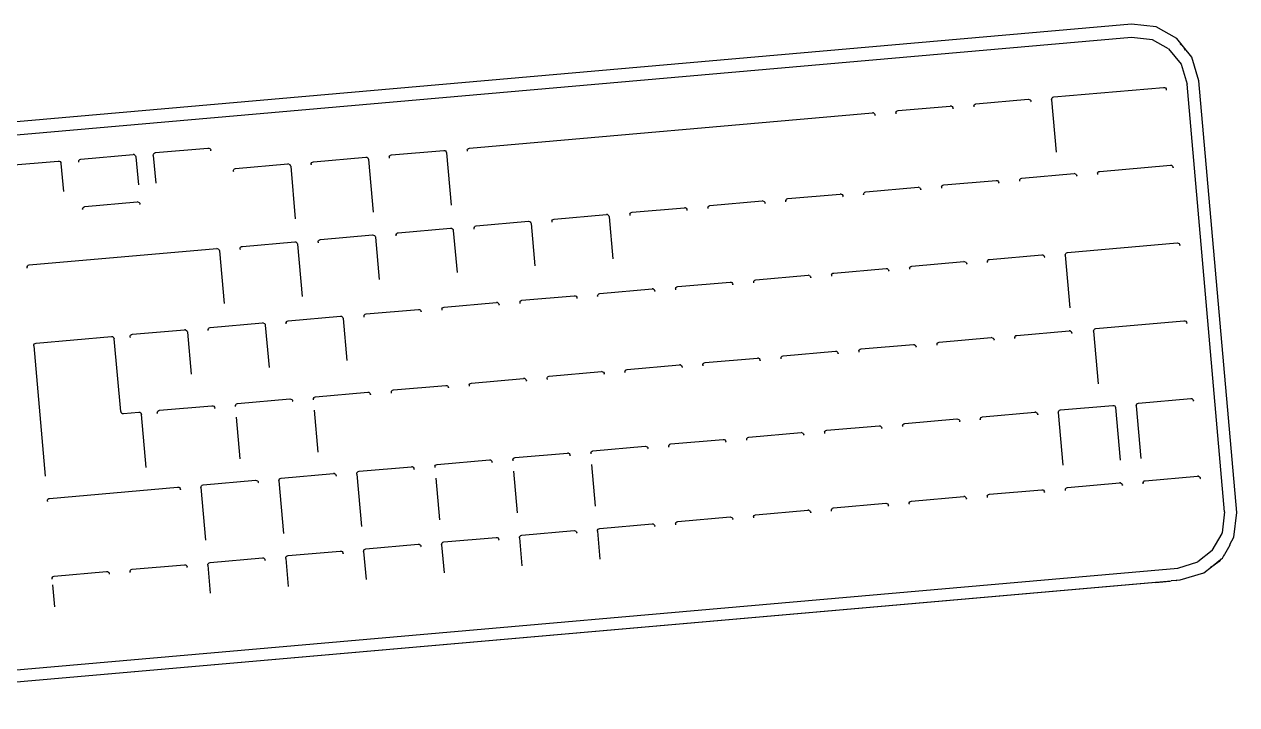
# Model space of a CAD drawing. Header units: metres. Extents: x -353 to 1688, y -477 to 135.
# Drawn here: x -298.4623 to -298.1986, y -222.2752 to -222.1271 of the extents above; entities that cross this region are included whole.
import ezdxf

# ---------------------------------------------------------------- set-up
doc = ezdxf.new("R2010")
doc.units = ezdxf.units.M
doc.header["$MEASUREMENT"] = 0
doc.layers.add('Edges', color=7, linetype='Continuous')
doc.layers.add('FURNITURE', color=130, linetype='Continuous', plot=False)

# ---------------------------------------------------------------- blocks, each defined once
blk = doc.blocks.new('c table')
at = {"layer": 'Edges'}
for p, q in [((836.99797, 429.74352), (836.76723, 429.72333)), ((836.99915, 429.74165), (836.76616, 429.72127)), ((836.76982, 429.72361), (836.99536, 429.74334)), ((836.94946, 429.72396), (836.94914, 429.72756)), ((836.91146, 429.71967), (836.91107, 429.72423)), ((836.92416, 429.72078), (836.92376, 429.72534)), ((836.76192, 429.72205), (836.76069, 429.72106)), ((836.76578, 429.72319), (836.76192, 429.72205)), ((836.7663, 429.72323), (836.76578, 429.72319)), ((836.76641, 429.72327), (836.7663, 429.72323)), ((836.76641, 429.72327), (836.76723, 429.72333)), ((836.76748, 429.72339), (836.76723, 429.72333)), ((836.76863, 429.7235), (836.76748, 429.72339)), ((836.76982, 429.72361), (836.76863, 429.7235)), ((836.88608, 429.71745), (836.88568, 429.72201)), ((836.89877, 429.71856), (836.89837, 429.72312)), ((836.93682, 429.72173), (836.93684, 429.72189)), ((836.93684, 429.72189), (836.93684, 429.72195)), ((836.94018, 429.72224), (836.9402, 429.72218)), ((836.94024, 429.72202), (836.9402, 429.72218)), ((836.94034, 429.7219), (836.94024, 429.72202)), ((836.94048, 429.72183), (836.94034, 429.7219)), ((836.94064, 429.72181), (836.94048, 429.72183)), ((836.94916, 429.72255), (836.94064, 429.72181)), ((836.94932, 429.7226), (836.94916, 429.72255)), ((836.94944, 429.7227), (836.94932, 429.7226)), ((836.94951, 429.72284), (836.94944, 429.7227)), ((836.94951, 429.72284), (836.94953, 429.723)), ((836.94953, 429.723), (836.94953, 429.72306)), ((836.75922, 429.71986), (836.7589, 429.71961)), ((836.75912, 429.71973), (836.75922, 429.71986)), ((836.76069, 429.72106), (836.75922, 429.71986)), ((836.75922, 429.71986), (836.75945, 429.72016)), ((836.75945, 429.72016), (836.76047, 429.72094)), ((836.76047, 429.72094), (836.76069, 429.72106)), ((836.76055, 429.71838), (836.76288, 429.72026)), ((836.76069, 429.72106), (836.76087, 429.72115)), ((836.76616, 429.72127), (836.76288, 429.72026)), ((836.86069, 429.71523), (836.8603, 429.71979)), ((836.87339, 429.71634), (836.87299, 429.7209)), ((836.9148, 429.72002), (836.91481, 429.71996)), ((836.91486, 429.7198), (836.91481, 429.71996)), ((836.91496, 429.71968), (836.91486, 429.7198)), ((836.92377, 429.72033), (836.91526, 429.71959)), ((836.92393, 429.72038), (836.92377, 429.72033)), ((836.92406, 429.72048), (836.92393, 429.72038)), ((836.92414, 429.72062), (836.92406, 429.72048)), ((836.92416, 429.72078), (836.92414, 429.72062)), ((836.92749, 429.72113), (836.92751, 429.72107)), ((836.92755, 429.72091), (836.92751, 429.72107)), ((836.92765, 429.72079), (836.92755, 429.72091)), ((836.92779, 429.72071), (836.92765, 429.72079)), ((836.92795, 429.7207), (836.92779, 429.72071)), ((836.93647, 429.72144), (836.92795, 429.7207)), ((836.93662, 429.72149), (836.93647, 429.72144)), ((836.93675, 429.72159), (836.93662, 429.72149)), ((836.93682, 429.72173), (836.93675, 429.72159)), ((836.75772, 429.71751), (836.75858, 429.71905)), ((836.75858, 429.71905), (836.75861, 429.71908)), ((836.7589, 429.71961), (836.75861, 429.71908)), ((836.75861, 429.71908), (836.75875, 429.71926)), ((836.76055, 429.71838), (836.75895, 429.71559)), ((836.88941, 429.7178), (836.88943, 429.71774)), ((836.89839, 429.71811), (836.88987, 429.71737)), ((836.89854, 429.71816), (836.89839, 429.71811)), ((836.89867, 429.71825), (836.89854, 429.71816)), ((836.89875, 429.7184), (836.89867, 429.71825)), ((836.89877, 429.71856), (836.89875, 429.7184)), ((836.90211, 429.71891), (836.90212, 429.71885)), ((836.90217, 429.71869), (836.90212, 429.71885)), ((836.90227, 429.71857), (836.90217, 429.71869)), ((836.9024, 429.71849), (836.90227, 429.71857)), ((836.90257, 429.71848), (836.9024, 429.71849)), ((836.91108, 429.71922), (836.90257, 429.71848)), ((836.91124, 429.71927), (836.91108, 429.71922)), ((836.91137, 429.71937), (836.91124, 429.71927)), ((836.91145, 429.71951), (836.91137, 429.71937)), ((836.91146, 429.71967), (836.91145, 429.71951)), ((836.91509, 429.7196), (836.91496, 429.71968)), ((836.91526, 429.71959), (836.91509, 429.7196)), ((836.75702, 429.71621), (836.75657, 429.71222)), ((836.75769, 429.71742), (836.75702, 429.71621)), ((836.75759, 429.71717), (836.75769, 429.71742)), ((836.75769, 429.71742), (836.75772, 429.71751)), ((836.873, 429.71589), (836.86449, 429.71515)), ((836.87316, 429.71594), (836.873, 429.71589)), ((836.87328, 429.71604), (836.87316, 429.71594)), ((836.87337, 429.71617), (836.87328, 429.71604)), ((836.87339, 429.71634), (836.87337, 429.71617)), ((836.87672, 429.71669), (836.87673, 429.71663)), ((836.87678, 429.71647), (836.87673, 429.71663)), ((836.87688, 429.71635), (836.87678, 429.71647)), ((836.87701, 429.71627), (836.87688, 429.71635)), ((836.87718, 429.71626), (836.87701, 429.71627)), ((836.8857, 429.717), (836.87718, 429.71626)), ((836.88585, 429.71705), (836.8857, 429.717)), ((836.88597, 429.71715), (836.88585, 429.71705)), ((836.88606, 429.71729), (836.88597, 429.71715)), ((836.88608, 429.71745), (836.88606, 429.71729)), ((836.88947, 429.71758), (836.88943, 429.71774)), ((836.88957, 429.71746), (836.88947, 429.71758)), ((836.88971, 429.71738), (836.88957, 429.71746)), ((836.88987, 429.71737), (836.88971, 429.71738)), ((836.92526, 429.70815), (836.92451, 429.71671)), ((836.75854, 429.7121), (836.75892, 429.7155)), ((836.75895, 429.71559), (836.75892, 429.7155)), ((836.84797, 429.71395), (836.8479, 429.71381)), ((836.84797, 429.71395), (836.84799, 429.71412)), ((836.84799, 429.71412), (836.84799, 429.71418)), ((836.85134, 429.71447), (836.85135, 429.71441)), ((836.8514, 429.71425), (836.85135, 429.71441)), ((836.8515, 429.71413), (836.8514, 429.71425)), ((836.85163, 429.71405), (836.8515, 429.71413)), ((836.8518, 429.71403), (836.85163, 429.71405)), ((836.86031, 429.71478), (836.8518, 429.71403)), ((836.86047, 429.71483), (836.86031, 429.71478)), ((836.86059, 429.71493), (836.86047, 429.71483)), ((836.86068, 429.71506), (836.86059, 429.71493)), ((836.86069, 429.71523), (836.86068, 429.71506)), ((836.86403, 429.71558), (836.86404, 429.71552)), ((836.86409, 429.71536), (836.86404, 429.71552)), ((836.86419, 429.71524), (836.86409, 429.71536)), ((836.86432, 429.71516), (836.86419, 429.71524)), ((836.86449, 429.71515), (836.86432, 429.71516)), ((836.89988, 429.70593), (836.89913, 429.71449)), ((836.91257, 429.70704), (836.91182, 429.7156)), ((836.75657, 429.71222), (836.76272, 429.64185)), ((836.75854, 429.7121), (836.76463, 429.64244)), ((836.82259, 429.71173), (836.82261, 429.71189)), ((836.82261, 429.71189), (836.82261, 429.71196)), ((836.82595, 429.71225), (836.82596, 429.71219)), ((836.82601, 429.71203), (836.82596, 429.71219)), ((836.82611, 429.71191), (836.82601, 429.71203)), ((836.82625, 429.71183), (836.82611, 429.71191)), ((836.83493, 429.71256), (836.82641, 429.71181)), ((836.83508, 429.71261), (836.83493, 429.71256)), ((836.8352, 429.7127), (836.83508, 429.71261)), ((836.83528, 429.71284), (836.8352, 429.7127)), ((836.83528, 429.71284), (836.8353, 429.713)), ((836.8353, 429.713), (836.8353, 429.71307)), ((836.83864, 429.71336), (836.83866, 429.7133)), ((836.8387, 429.71314), (836.83866, 429.7133)), ((836.8388, 429.71302), (836.8387, 429.71314)), ((836.83894, 429.71294), (836.8388, 429.71302)), ((836.8391, 429.71292), (836.83894, 429.71294)), ((836.84762, 429.71367), (836.8391, 429.71292)), ((836.84777, 429.71372), (836.84762, 429.71367)), ((836.8479, 429.71381), (836.84777, 429.71372)), ((836.87434, 429.70547), (836.87374, 429.71227)), ((836.88703, 429.70658), (836.88644, 429.71338)), ((836.80057, 429.71003), (836.80058, 429.70997)), ((836.80063, 429.70981), (836.80058, 429.70997)), ((836.80954, 429.71034), (836.80103, 429.70959)), ((836.8097, 429.71038), (836.80954, 429.71034)), ((836.80982, 429.71048), (836.8097, 429.71038)), ((836.8099, 429.71062), (836.80982, 429.71048)), ((836.80991, 429.71078), (836.8099, 429.71062)), ((836.80991, 429.71078), (836.80992, 429.71085)), ((836.81326, 429.71114), (836.81327, 429.71108)), ((836.81332, 429.71092), (836.81327, 429.71108)), ((836.81342, 429.7108), (836.81332, 429.71092)), ((836.81356, 429.71072), (836.81342, 429.7108)), ((836.81372, 429.7107), (836.81356, 429.71072)), ((836.82223, 429.71145), (836.81372, 429.7107)), ((836.82239, 429.71149), (836.82223, 429.71145)), ((836.82251, 429.71159), (836.82239, 429.71149)), ((836.82259, 429.71173), (836.82251, 429.71159)), ((836.82625, 429.71183), (836.82641, 429.71181)), ((836.86165, 429.70435), (836.86105, 429.71116)), ((836.95006, 429.70993), (836.94991, 429.70989)), ((836.95019, 429.71003), (836.95006, 429.70993)), ((836.95027, 429.71017), (836.95019, 429.71003)), ((836.95028, 429.71033), (836.95027, 429.71017)), ((836.95028, 429.71033), (836.95028, 429.7104)), ((836.78415, 429.70812), (836.77564, 429.70737)), ((836.78431, 429.70816), (836.78415, 429.70812)), ((836.78443, 429.70826), (836.78431, 429.70816)), ((836.78451, 429.7084), (836.78443, 429.70826)), ((836.78451, 429.7084), (836.78453, 429.70856)), ((836.78453, 429.70856), (836.78453, 429.70863)), ((836.78787, 429.70892), (836.78789, 429.70886)), ((836.78793, 429.7087), (836.78789, 429.70886)), ((836.78803, 429.70858), (836.78793, 429.7087)), ((836.78817, 429.7085), (836.78803, 429.70858)), ((836.78833, 429.70848), (836.78817, 429.7085)), ((836.79685, 429.70923), (836.78833, 429.70848)), ((836.797, 429.70927), (836.79685, 429.70923)), ((836.79713, 429.70937), (836.797, 429.70927)), ((836.7972, 429.70951), (836.79713, 429.70937)), ((836.7972, 429.70951), (836.79722, 429.70967)), ((836.79722, 429.70967), (836.79722, 429.70974)), ((836.80073, 429.70969), (836.80063, 429.70981)), ((836.80086, 429.70961), (836.80073, 429.70969)), ((836.80086, 429.70961), (836.80103, 429.70959)), ((836.92523, 429.70798), (836.92516, 429.70784)), ((836.92526, 429.70815), (836.92523, 429.70798)), ((836.9286, 429.7085), (836.92861, 429.70844)), ((836.92866, 429.70828), (836.92861, 429.70844)), ((836.92875, 429.70815), (836.92866, 429.70828)), ((836.92889, 429.70808), (836.92875, 429.70815)), ((836.92906, 429.70806), (836.92889, 429.70808)), ((836.94991, 429.70989), (836.92906, 429.70806)), ((836.76249, 429.7067), (836.7625, 429.70664)), ((836.76254, 429.70648), (836.7625, 429.70664)), ((836.76265, 429.70636), (836.76254, 429.70648)), ((836.76279, 429.70628), (836.76265, 429.70636)), ((836.76279, 429.70628), (836.76295, 429.70626)), ((836.77146, 429.70701), (836.76295, 429.70626)), ((836.77162, 429.70705), (836.77146, 429.70701)), ((836.77174, 429.70715), (836.77162, 429.70705)), ((836.77182, 429.70729), (836.77174, 429.70715)), ((836.77182, 429.70729), (836.77184, 429.70745)), ((836.77184, 429.70745), (836.77184, 429.70752)), ((836.77518, 429.70781), (836.77519, 429.70775)), ((836.77524, 429.70759), (836.77519, 429.70775)), ((836.77534, 429.70747), (836.77524, 429.70759)), ((836.77548, 429.70739), (836.77534, 429.70747)), ((836.77548, 429.70739), (836.77564, 429.70737)), ((836.90321, 429.70628), (836.90323, 429.70622)), ((836.90327, 429.70606), (836.90323, 429.70622)), ((836.90336, 429.70593), (836.90327, 429.70606)), ((836.91219, 429.70659), (836.90367, 429.70584)), ((836.91234, 429.70663), (836.91219, 429.70659)), ((836.91247, 429.70673), (836.91234, 429.70663)), ((836.91254, 429.70687), (836.91247, 429.70673)), ((836.91257, 429.70704), (836.91254, 429.70687)), ((836.91591, 429.70739), (836.91592, 429.70733)), ((836.91596, 429.70717), (836.91592, 429.70733)), ((836.91606, 429.70704), (836.91596, 429.70717)), ((836.9162, 429.70697), (836.91606, 429.70704)), ((836.91636, 429.70695), (836.9162, 429.70697)), ((836.92488, 429.7077), (836.91636, 429.70695)), ((836.92504, 429.70774), (836.92488, 429.7077)), ((836.92516, 429.70784), (836.92504, 429.70774)), ((836.9525, 429.68504), (836.95064, 429.70629)), ((836.78564, 429.69593), (836.7849, 429.70449)), ((836.87783, 429.70406), (836.87784, 429.70399)), ((836.87788, 429.70384), (836.87784, 429.70399)), ((836.8868, 429.70437), (836.87829, 429.70362)), ((836.88696, 429.70441), (836.8868, 429.70437)), ((836.88708, 429.70451), (836.88696, 429.70441)), ((836.88716, 429.70465), (836.88708, 429.70451)), ((836.88716, 429.70465), (836.88718, 429.70481)), ((836.88718, 429.70481), (836.88718, 429.70488)), ((836.89052, 429.70517), (836.89053, 429.70511)), ((836.89057, 429.70495), (836.89053, 429.70511)), ((836.89068, 429.70483), (836.89057, 429.70495)), ((836.89082, 429.70475), (836.89068, 429.70483)), ((836.89082, 429.70475), (836.89098, 429.70473)), ((836.89949, 429.70548), (836.89098, 429.70473)), ((836.89965, 429.70552), (836.89949, 429.70548)), ((836.89977, 429.70562), (836.89965, 429.70552)), ((836.89985, 429.70576), (836.89977, 429.70562)), ((836.89988, 429.70593), (836.89985, 429.70576)), ((836.90351, 429.70586), (836.90336, 429.70593)), ((836.90351, 429.70586), (836.90367, 429.70584)), ((836.93418, 429.70485), (836.93494, 429.69623)), ((836.77295, 429.69482), (836.7722, 429.70338)), ((836.77629, 429.69511), (836.77554, 429.70367)), ((836.86142, 429.70214), (836.8529, 429.7014)), ((836.86157, 429.70219), (836.86142, 429.70214)), ((836.8617, 429.70229), (836.86157, 429.70219)), ((836.86177, 429.70243), (836.8617, 429.70229)), ((836.86177, 429.70243), (836.86179, 429.70259)), ((836.86179, 429.70259), (836.86179, 429.70266)), ((836.86513, 429.70295), (836.86515, 429.70288)), ((836.86519, 429.70273), (836.86515, 429.70288)), ((836.86529, 429.70261), (836.86519, 429.70273)), ((836.86543, 429.70253), (836.86529, 429.70261)), ((836.86543, 429.70253), (836.86559, 429.70251)), ((836.87411, 429.70326), (836.86559, 429.70251)), ((836.87427, 429.7033), (836.87411, 429.70326)), ((836.87439, 429.7034), (836.87427, 429.7033)), ((836.87446, 429.70354), (836.87439, 429.7034)), ((836.87446, 429.70354), (836.87448, 429.7037)), ((836.87448, 429.7037), (836.87449, 429.70377)), ((836.87799, 429.70372), (836.87788, 429.70384)), ((836.87812, 429.70364), (836.87799, 429.70372)), ((836.87829, 429.70362), (836.87812, 429.70364)), ((836.90684, 429.69554), (836.90624, 429.70234)), ((836.91953, 429.69665), (836.91893, 429.70345)), ((836.83631, 429.70007), (836.83619, 429.69997)), ((836.83639, 429.70021), (836.83631, 429.70007)), ((836.83639, 429.70021), (836.83641, 429.70037)), ((836.83641, 429.70037), (836.83641, 429.70043)), ((836.83975, 429.70073), (836.83976, 429.70066)), ((836.83981, 429.70051), (836.83976, 429.70066)), ((836.83991, 429.70038), (836.83981, 429.70051)), ((836.84005, 429.70031), (836.83991, 429.70038)), ((836.84021, 429.70029), (836.84005, 429.70031)), ((836.84872, 429.70103), (836.84021, 429.70029)), ((836.84888, 429.70108), (836.84872, 429.70103)), ((836.849, 429.70118), (836.84888, 429.70108)), ((836.84908, 429.70132), (836.849, 429.70118)), ((836.84908, 429.70132), (836.8491, 429.70148)), ((836.8491, 429.70148), (836.8491, 429.70155)), ((836.85244, 429.70184), (836.85246, 429.70177)), ((836.8525, 429.70162), (836.85246, 429.70177)), ((836.8526, 429.70149), (836.8525, 429.70162)), ((836.85274, 429.70142), (836.8526, 429.70149)), ((836.8529, 429.7014), (836.85274, 429.70142)), ((836.811, 429.69799), (836.81102, 429.69815)), ((836.81102, 429.69815), (836.81102, 429.69821)), ((836.81436, 429.69851), (836.81438, 429.69844)), ((836.81442, 429.69829), (836.81438, 429.69844)), ((836.81452, 429.69816), (836.81442, 429.69829)), ((836.81466, 429.69809), (836.81452, 429.69816)), ((836.81482, 429.69807), (836.81466, 429.69809)), ((836.82334, 429.69881), (836.81482, 429.69807)), ((836.8235, 429.69886), (836.82334, 429.69881)), ((836.82362, 429.69896), (836.8235, 429.69886)), ((836.82369, 429.6991), (836.82362, 429.69896)), ((836.82369, 429.6991), (836.82371, 429.69926)), ((836.82371, 429.69926), (836.82371, 429.69932)), ((836.82706, 429.69962), (836.82707, 429.69955)), ((836.82712, 429.6994), (836.82707, 429.69955)), ((836.82722, 429.69927), (836.82712, 429.6994)), ((836.82735, 429.6992), (836.82722, 429.69927)), ((836.82735, 429.6992), (836.82752, 429.69918)), ((836.83603, 429.69992), (836.82752, 429.69918)), ((836.83619, 429.69997), (836.83603, 429.69992)), ((836.78898, 429.69629), (836.78899, 429.69622)), ((836.78904, 429.69606), (836.78899, 429.69622)), ((836.79795, 429.69659), (836.78944, 429.69585)), ((836.79811, 429.69664), (836.79795, 429.69659)), ((836.79823, 429.69674), (836.79811, 429.69664)), ((836.79831, 429.69688), (836.79823, 429.69674)), ((836.79833, 429.69704), (836.79831, 429.69688)), ((836.79833, 429.69704), (836.79833, 429.6971)), ((836.80167, 429.6974), (836.80169, 429.69733)), ((836.80173, 429.69718), (836.80169, 429.69733)), ((836.80183, 429.69705), (836.80173, 429.69718)), ((836.80197, 429.69698), (836.80183, 429.69705)), ((836.80213, 429.69696), (836.80197, 429.69698)), ((836.81065, 429.6977), (836.80213, 429.69696)), ((836.8108, 429.69775), (836.81065, 429.6977)), ((836.81093, 429.69785), (836.8108, 429.69775)), ((836.811, 429.69799), (836.81093, 429.69785)), ((836.93498, 429.69607), (836.93494, 429.69623)), ((836.93508, 429.69595), (836.93498, 429.69607)), ((836.9379, 429.69608), (836.93539, 429.69585)), ((836.93806, 429.69606), (836.9379, 429.69608)), ((836.77257, 429.69437), (836.76405, 429.69363)), ((836.77273, 429.69442), (836.77257, 429.69437)), ((836.77285, 429.69452), (836.77273, 429.69442)), ((836.77292, 429.69465), (836.77285, 429.69452)), ((836.77295, 429.69482), (836.77292, 429.69465)), ((836.77635, 429.69495), (836.77629, 429.69511)), ((836.77645, 429.69483), (836.77635, 429.69495)), ((836.77658, 429.69476), (836.77645, 429.69483)), ((836.77675, 429.69474), (836.77658, 429.69476)), ((836.78526, 429.69548), (836.77675, 429.69474)), ((836.78542, 429.69553), (836.78526, 429.69548)), ((836.78554, 429.69563), (836.78542, 429.69553)), ((836.78562, 429.69577), (836.78554, 429.69563)), ((836.78564, 429.69593), (836.78562, 429.69577)), ((836.78914, 429.69594), (836.78904, 429.69606)), ((836.78928, 429.69587), (836.78914, 429.69594)), ((836.78928, 429.69587), (836.78944, 429.69585)), ((836.91032, 429.69413), (836.91034, 429.69407)), ((836.9193, 429.69444), (836.91078, 429.6937)), ((836.91946, 429.69449), (836.9193, 429.69444)), ((836.91958, 429.69459), (836.91946, 429.69449)), ((836.91965, 429.69472), (836.91958, 429.69459)), ((836.91965, 429.69472), (836.91967, 429.69489)), ((836.91967, 429.69489), (836.91967, 429.69495)), ((836.92302, 429.69524), (836.92303, 429.69518)), ((836.92308, 429.69502), (836.92303, 429.69518)), ((836.92318, 429.6949), (836.92308, 429.69502)), ((836.92331, 429.69482), (836.92318, 429.6949)), ((836.92348, 429.69481), (836.92331, 429.69482)), ((836.93199, 429.69555), (836.92348, 429.69481)), ((836.93215, 429.6956), (836.93199, 429.69555)), ((836.93228, 429.69569), (836.93215, 429.6956)), ((836.93236, 429.69584), (836.93228, 429.69569)), ((836.93237, 429.696), (836.93236, 429.69584)), ((836.93237, 429.696), (836.93237, 429.69606)), ((836.93522, 429.69587), (836.93508, 429.69595)), ((836.93539, 429.69585), (836.93522, 429.69587)), ((836.9382, 429.69598), (836.93806, 429.69606)), ((836.9383, 429.69586), (836.9382, 429.69598)), ((836.93834, 429.69576), (836.9383, 429.69586)), ((836.93834, 429.69576), (836.93939, 429.68389)), ((836.76359, 429.69407), (836.76361, 429.694)), ((836.76365, 429.69384), (836.76361, 429.694)), ((836.76375, 429.69372), (836.76365, 429.69384)), ((836.76389, 429.69364), (836.76375, 429.69372)), ((836.76405, 429.69363), (836.76389, 429.69364)), ((836.89391, 429.69222), (836.8854, 429.69148)), ((836.89407, 429.69227), (836.89391, 429.69222)), ((836.89419, 429.69237), (836.89407, 429.69227)), ((836.89427, 429.6925), (836.89419, 429.69237)), ((836.89427, 429.6925), (836.89429, 429.69267)), ((836.89429, 429.69267), (836.89429, 429.69273)), ((836.89763, 429.69302), (836.89765, 429.69296)), ((836.89768, 429.6928), (836.89765, 429.69296)), ((836.89779, 429.69268), (836.89768, 429.6928)), ((836.89793, 429.6926), (836.89779, 429.69268)), ((836.89809, 429.69259), (836.89793, 429.6926)), ((836.90661, 429.69333), (836.89809, 429.69259)), ((836.90676, 429.69338), (836.90661, 429.69333)), ((836.90689, 429.69348), (836.90676, 429.69338)), ((836.90696, 429.69361), (836.90689, 429.69348)), ((836.90696, 429.69361), (836.90698, 429.69378)), ((836.90698, 429.69378), (836.90698, 429.69384)), ((836.91038, 429.69391), (836.91034, 429.69407)), ((836.91048, 429.69379), (836.91038, 429.69391)), ((836.91062, 429.69371), (836.91048, 429.69379)), ((836.91078, 429.6937), (836.91062, 429.69371)), ((836.77989, 429.68266), (836.77914, 429.69122)), ((836.86888, 429.69028), (836.86881, 429.69014)), ((836.8689, 429.69044), (836.86888, 429.69028)), ((836.8689, 429.69044), (836.8689, 429.69051)), ((836.87225, 429.6908), (836.87226, 429.69074)), ((836.8723, 429.69058), (836.87226, 429.69074)), ((836.87241, 429.69046), (836.8723, 429.69058)), ((836.87254, 429.69038), (836.87241, 429.69046)), ((836.87254, 429.69038), (836.87271, 429.69036)), ((836.88122, 429.69111), (836.87271, 429.69036)), ((836.88138, 429.69116), (836.88122, 429.69111)), ((836.8815, 429.69125), (836.88138, 429.69116)), ((836.88158, 429.69139), (836.8815, 429.69125)), ((836.88158, 429.69139), (836.88159, 429.69156)), ((836.88159, 429.69156), (836.8816, 429.69162)), ((836.88494, 429.69191), (836.88495, 429.69185)), ((836.88499, 429.69169), (836.88495, 429.69185)), ((836.8851, 429.69157), (836.88499, 429.69169)), ((836.88524, 429.69149), (836.8851, 429.69157)), ((836.8854, 429.69148), (836.88524, 429.69149)), ((836.84352, 429.68822), (836.8435, 429.68806)), ((836.84352, 429.68822), (836.84352, 429.68829)), ((836.84686, 429.68858), (836.84687, 429.68852)), ((836.84692, 429.68836), (836.84687, 429.68852)), ((836.84702, 429.68824), (836.84692, 429.68836)), ((836.84716, 429.68816), (836.84702, 429.68824)), ((836.85584, 429.68889), (836.84732, 429.68814)), ((836.85599, 429.68894), (836.85584, 429.68889)), ((836.85612, 429.68903), (836.85599, 429.68894)), ((836.85619, 429.68917), (836.85612, 429.68903)), ((836.85621, 429.68933), (836.85619, 429.68917)), ((836.85621, 429.68933), (836.85621, 429.6894)), ((836.85955, 429.68969), (836.85957, 429.68963)), ((836.8596, 429.68947), (836.85957, 429.68963)), ((836.85971, 429.68935), (836.8596, 429.68947)), ((836.85985, 429.68927), (836.85971, 429.68935)), ((836.85985, 429.68927), (836.86001, 429.68925)), ((836.86853, 429.69), (836.86001, 429.68925)), ((836.86869, 429.69005), (836.86853, 429.69)), ((836.86881, 429.69014), (836.86869, 429.69005)), ((836.91478, 429.68169), (836.91417, 429.68855)), ((836.92747, 429.6828), (836.92687, 429.68967)), ((836.82148, 429.68636), (836.82149, 429.6863)), ((836.82154, 429.68614), (836.82149, 429.6863)), ((836.83045, 429.68667), (836.82194, 429.68592)), ((836.83061, 429.68671), (836.83045, 429.68667)), ((836.83073, 429.68681), (836.83061, 429.68671)), ((836.83081, 429.68695), (836.83073, 429.68681)), ((836.83081, 429.68695), (836.83082, 429.68711)), ((836.83082, 429.68711), (836.83083, 429.68718)), ((836.83417, 429.68747), (836.83418, 429.68741)), ((836.83423, 429.68725), (836.83418, 429.68741)), ((836.83433, 429.68713), (836.83423, 429.68725)), ((836.83447, 429.68705), (836.83433, 429.68713)), ((836.83447, 429.68705), (836.83463, 429.68703)), ((836.84314, 429.68778), (836.83463, 429.68703)), ((836.8433, 429.68782), (836.84314, 429.68778)), ((836.84342, 429.68792), (836.8433, 429.68782)), ((836.8435, 429.68806), (836.84342, 429.68792)), ((836.84716, 429.68816), (836.84732, 429.68814)), ((836.90208, 429.68058), (836.90148, 429.68744)), ((836.80506, 429.68445), (836.79655, 429.6837)), ((836.80522, 429.68449), (836.80506, 429.68445)), ((836.80534, 429.68459), (836.80522, 429.68449)), ((836.80542, 429.68473), (836.80534, 429.68459)), ((836.80542, 429.68473), (836.80544, 429.68489)), ((836.80544, 429.68489), (836.80544, 429.68496)), ((836.80878, 429.68525), (836.8088, 429.68519)), ((836.80884, 429.68503), (836.8088, 429.68519)), ((836.80894, 429.68491), (836.80884, 429.68503)), ((836.80908, 429.68483), (836.80894, 429.68491)), ((836.80924, 429.68481), (836.80908, 429.68483)), ((836.81776, 429.68556), (836.80924, 429.68481)), ((836.81791, 429.6856), (836.81776, 429.68556)), ((836.81804, 429.6857), (836.81791, 429.6856)), ((836.81811, 429.68584), (836.81804, 429.6857)), ((836.81811, 429.68584), (836.81813, 429.686)), ((836.81813, 429.686), (836.81813, 429.68607)), ((836.82164, 429.68602), (836.82154, 429.68614)), ((836.82177, 429.68594), (836.82164, 429.68602)), ((836.82194, 429.68592), (836.82177, 429.68594)), ((836.95212, 429.68459), (836.93984, 429.68352)), ((836.95228, 429.68464), (836.95212, 429.68459)), ((836.95241, 429.68474), (836.95228, 429.68464)), ((836.95248, 429.68488), (836.95241, 429.68474)), ((836.9525, 429.68504), (836.95248, 429.68488)), ((836.77966, 429.68226), (836.77951, 429.68221)), ((836.77979, 429.68236), (836.77966, 429.68226)), ((836.77986, 429.68249), (836.77979, 429.68236)), ((836.77989, 429.68266), (836.77986, 429.68249)), ((836.7834, 429.68303), (836.78341, 429.68297)), ((836.78346, 429.68281), (836.78341, 429.68297)), ((836.78356, 429.68269), (836.78346, 429.68281)), ((836.7837, 429.68261), (836.78356, 429.68269)), ((836.7837, 429.68261), (836.78386, 429.68259)), ((836.79237, 429.68334), (836.78386, 429.68259)), ((836.79253, 429.68338), (836.79237, 429.68334)), ((836.79265, 429.68348), (836.79253, 429.68338)), ((836.79273, 429.68362), (836.79265, 429.68348)), ((836.79273, 429.68362), (836.79275, 429.68378)), ((836.79275, 429.68378), (836.79275, 429.68385)), ((836.79609, 429.68414), (836.7961, 429.68408)), ((836.79615, 429.68392), (836.7961, 429.68408)), ((836.79625, 429.6838), (836.79615, 429.68392)), ((836.79639, 429.68372), (836.79625, 429.6838)), ((836.79639, 429.68372), (836.79655, 429.6837)), ((836.9241, 429.68234), (836.92403, 429.68221)), ((836.9241, 429.68234), (836.92412, 429.68251)), ((836.92412, 429.68251), (836.92412, 429.68257)), ((836.92752, 429.68264), (836.92747, 429.6828)), ((836.92762, 429.68252), (836.92752, 429.68264)), ((836.92776, 429.68245), (836.92762, 429.68252)), ((836.92776, 429.68245), (836.92792, 429.68243)), ((836.93644, 429.68317), (836.92792, 429.68243)), ((836.9366, 429.68322), (836.93644, 429.68317)), ((836.93672, 429.68332), (836.9366, 429.68322)), ((836.9368, 429.68346), (836.93672, 429.68332)), ((836.93681, 429.68362), (836.9368, 429.68346)), ((836.93681, 429.68362), (836.93681, 429.68368)), ((836.93943, 429.68373), (836.93939, 429.68389)), ((836.93954, 429.68361), (836.93943, 429.68373)), ((836.93967, 429.68353), (836.93954, 429.68361)), ((836.93984, 429.68352), (836.93967, 429.68353)), ((836.7647, 429.6814), (836.76472, 429.68133)), ((836.76476, 429.68117), (836.76472, 429.68133)), ((836.76485, 429.68105), (836.76476, 429.68117)), ((836.765, 429.68097), (836.76485, 429.68105)), ((836.76516, 429.68096), (836.765, 429.68097)), ((836.77951, 429.68221), (836.76516, 429.68096)), ((836.89872, 429.68012), (836.89873, 429.68029)), ((836.89873, 429.68029), (836.89874, 429.68035)), ((836.90214, 429.68042), (836.90208, 429.68058)), ((836.90224, 429.6803), (836.90214, 429.68042)), ((836.90238, 429.68022), (836.90224, 429.6803)), ((836.91105, 429.68095), (836.90254, 429.68021)), ((836.91121, 429.681), (836.91105, 429.68095)), ((836.91133, 429.6811), (836.91121, 429.681)), ((836.91141, 429.68123), (836.91133, 429.6811)), ((836.91141, 429.68123), (836.91143, 429.6814)), ((836.91143, 429.6814), (836.91143, 429.68146)), ((836.91483, 429.68153), (836.91478, 429.68169)), ((836.91493, 429.68141), (836.91483, 429.68153)), ((836.91507, 429.68134), (836.91493, 429.68141)), ((836.91507, 429.68134), (836.91523, 429.68132)), ((836.92375, 429.68206), (836.91523, 429.68132)), ((836.9239, 429.68211), (836.92375, 429.68206)), ((836.92403, 429.68221), (836.9239, 429.68211)), ((836.78451, 429.6703), (836.78376, 429.67886)), ((836.87669, 429.67842), (836.87671, 429.67836)), ((836.87674, 429.6782), (836.87671, 429.67836)), ((836.88567, 429.67873), (836.87715, 429.67799)), ((836.88583, 429.67878), (836.88567, 429.67873)), ((836.88595, 429.67888), (836.88583, 429.67878)), ((836.88602, 429.67901), (836.88595, 429.67888)), ((836.88602, 429.67901), (836.88604, 429.67918)), ((836.88604, 429.67918), (836.88604, 429.67924)), ((836.88939, 429.67953), (836.8894, 429.67947)), ((836.88944, 429.67931), (836.8894, 429.67947)), ((836.88955, 429.67919), (836.88944, 429.67931)), ((836.88968, 429.67911), (836.88955, 429.67919)), ((836.88985, 429.6791), (836.88968, 429.67911)), ((836.89836, 429.67984), (836.88985, 429.6791)), ((836.89852, 429.67989), (836.89836, 429.67984)), ((836.89864, 429.67999), (836.89852, 429.67989)), ((836.89872, 429.68012), (836.89864, 429.67999)), ((836.90254, 429.68021), (836.90238, 429.68022)), ((836.86028, 429.67651), (836.85177, 429.67576)), ((836.86044, 429.67656), (836.86028, 429.67651)), ((836.86056, 429.67666), (836.86044, 429.67656)), ((836.86064, 429.67679), (836.86056, 429.67666)), ((836.86066, 429.67696), (836.86064, 429.67679)), ((836.86066, 429.67696), (836.86066, 429.67702)), ((836.864, 429.67731), (836.86401, 429.67725)), ((836.86405, 429.67709), (836.86401, 429.67725)), ((836.86416, 429.67697), (836.86405, 429.67709)), ((836.8643, 429.67689), (836.86416, 429.67697)), ((836.86446, 429.67688), (836.8643, 429.67689)), ((836.87298, 429.67762), (836.86446, 429.67688)), ((836.87313, 429.67767), (836.87298, 429.67762)), ((836.87325, 429.67777), (836.87313, 429.67767)), ((836.87333, 429.6779), (836.87325, 429.67777)), ((836.87333, 429.6779), (836.87335, 429.67807)), ((836.87335, 429.67807), (836.87335, 429.67813)), ((836.87685, 429.67808), (836.87674, 429.6782)), ((836.87699, 429.678), (836.87685, 429.67808)), ((836.87699, 429.678), (836.87715, 429.67799)), ((836.90954, 429.66847), (836.90879, 429.67703)), ((836.92223, 429.66958), (836.92148, 429.67814)), ((836.83518, 429.67443), (836.83505, 429.67434)), ((836.83525, 429.67457), (836.83518, 429.67443)), ((836.83525, 429.67457), (836.83527, 429.67473)), ((836.83527, 429.67473), (836.83527, 429.6748)), ((836.83862, 429.67509), (836.83863, 429.67503)), ((836.83868, 429.67487), (836.83863, 429.67503)), ((836.83878, 429.67475), (836.83868, 429.67487)), ((836.83891, 429.67467), (836.83878, 429.67475)), ((836.83908, 429.67465), (836.83891, 429.67467)), ((836.84759, 429.6754), (836.83908, 429.67465)), ((836.84775, 429.67545), (836.84759, 429.6754)), ((836.84787, 429.67554), (836.84775, 429.67545)), ((836.84795, 429.67568), (836.84787, 429.67554)), ((836.84795, 429.67568), (836.84796, 429.67585)), ((836.84796, 429.67585), (836.84797, 429.67591)), ((836.85131, 429.6762), (836.85132, 429.67614)), ((836.85137, 429.67598), (836.85132, 429.67614)), ((836.85147, 429.67586), (836.85137, 429.67598)), ((836.85161, 429.67578), (836.85147, 429.67586)), ((836.85161, 429.67578), (836.85177, 429.67576)), ((836.80987, 429.67235), (836.80989, 429.67251)), ((836.80989, 429.67251), (836.80989, 429.67258)), ((836.81323, 429.67287), (836.81324, 429.67281)), ((836.81329, 429.67265), (836.81324, 429.67281)), ((836.81339, 429.67253), (836.81329, 429.67265)), ((836.81353, 429.67245), (836.81339, 429.67253)), ((836.81369, 429.67243), (836.81353, 429.67245)), ((836.8222, 429.67318), (836.81369, 429.67243)), ((836.82236, 429.67322), (836.8222, 429.67318)), ((836.82248, 429.67332), (836.82236, 429.67322)), ((836.82256, 429.67346), (836.82248, 429.67332)), ((836.82256, 429.67346), (836.82258, 429.67362)), ((836.82258, 429.67362), (836.82258, 429.67369)), ((836.82592, 429.67398), (836.82594, 429.67392)), ((836.82598, 429.67376), (836.82594, 429.67392)), ((836.82608, 429.67364), (836.82598, 429.67376)), ((836.82622, 429.67356), (836.82608, 429.67364)), ((836.82622, 429.67356), (836.82638, 429.67354)), ((836.8349, 429.67429), (836.82638, 429.67354)), ((836.83505, 429.67434), (836.8349, 429.67429)), ((836.88416, 429.66625), (836.88355, 429.67311)), ((836.89685, 429.66736), (836.89625, 429.67422)), ((836.95361, 429.67232), (836.95361, 429.67238)), ((836.78785, 429.67065), (836.78786, 429.67059)), ((836.78791, 429.67043), (836.78786, 429.67059)), ((836.788, 429.67031), (836.78791, 429.67043)), ((836.79682, 429.67096), (836.78831, 429.67021)), ((836.79698, 429.671), (836.79682, 429.67096)), ((836.7971, 429.6711), (836.79698, 429.671)), ((836.79718, 429.67124), (836.7971, 429.6711)), ((836.79718, 429.67124), (836.79719, 429.6714)), ((836.79719, 429.6714), (836.7972, 429.67147)), ((836.80054, 429.67176), (836.80055, 429.6717)), ((836.8006, 429.67154), (836.80055, 429.6717)), ((836.8007, 429.67142), (836.8006, 429.67154)), ((836.80084, 429.67134), (836.8007, 429.67142)), ((836.80084, 429.67134), (836.801, 429.67132)), ((836.80951, 429.67207), (836.801, 429.67132)), ((836.80967, 429.67211), (836.80951, 429.67207)), ((836.80979, 429.67221), (836.80967, 429.67211)), ((836.80987, 429.67235), (836.80979, 429.67221)), ((836.85877, 429.66403), (836.85817, 429.67089)), ((836.87146, 429.66514), (836.87086, 429.672)), ((836.95323, 429.67187), (836.92269, 429.6692)), ((836.95339, 429.67192), (836.95323, 429.67187)), ((836.95352, 429.67202), (836.95339, 429.67192)), ((836.95359, 429.67216), (836.95352, 429.67202)), ((836.95359, 429.67216), (836.95361, 429.67232)), ((836.76581, 429.66873), (836.76582, 429.66866)), ((836.76587, 429.6685), (836.76582, 429.66866)), ((836.76596, 429.66838), (836.76587, 429.6685)), ((836.78413, 429.66985), (836.76627, 429.66828)), ((836.78428, 429.66989), (836.78413, 429.66985)), ((836.78441, 429.66999), (836.78428, 429.66989)), ((836.78448, 429.67013), (836.78441, 429.66999)), ((836.78451, 429.6703), (836.78448, 429.67013)), ((836.78814, 429.67023), (836.788, 429.67031)), ((836.78831, 429.67021), (836.78814, 429.67023)), ((836.9096, 429.66831), (836.90954, 429.66847)), ((836.91851, 429.66884), (836.91, 429.66809)), ((836.91867, 429.66888), (836.91851, 429.66884)), ((836.9188, 429.66898), (836.91867, 429.66888)), ((836.91888, 429.66912), (836.9188, 429.66898)), ((836.91889, 429.66928), (836.91888, 429.66912)), ((836.91889, 429.66928), (836.91889, 429.66935)), ((836.92229, 429.66942), (836.92223, 429.66958)), ((836.92239, 429.6693), (836.92229, 429.66942)), ((836.92253, 429.66922), (836.92239, 429.6693)), ((836.92253, 429.66922), (836.92269, 429.6692)), ((836.7661, 429.6683), (836.76596, 429.66838)), ((836.76627, 429.66828), (836.7661, 429.6683)), ((836.89313, 429.66662), (836.88461, 429.66587)), ((836.89328, 429.66666), (836.89313, 429.66662)), ((836.89341, 429.66676), (836.89328, 429.66666)), ((836.89348, 429.6669), (836.89341, 429.66676)), ((836.89348, 429.6669), (836.8935, 429.66706)), ((836.8935, 429.66706), (836.8935, 429.66713)), ((836.8969, 429.6672), (836.89685, 429.66736)), ((836.897, 429.66708), (836.8969, 429.6672)), ((836.89714, 429.667), (836.897, 429.66708)), ((836.8973, 429.66698), (836.89714, 429.667)), ((836.90582, 429.66773), (836.8973, 429.66698)), ((836.90598, 429.66777), (836.90582, 429.66773)), ((836.9061, 429.66787), (836.90598, 429.66777)), ((836.90618, 429.66801), (836.9061, 429.66787)), ((836.90619, 429.66817), (836.90618, 429.66801)), ((836.90619, 429.66817), (836.90619, 429.66824)), ((836.9097, 429.66819), (836.9096, 429.66831)), ((836.90983, 429.66811), (836.9097, 429.66819)), ((836.91, 429.66809), (836.90983, 429.66811)), ((836.86803, 429.66454), (836.8679, 429.66444)), ((836.8681, 429.66468), (836.86803, 429.66454)), ((836.8681, 429.66468), (836.86811, 429.66484)), ((836.86811, 429.66484), (836.86812, 429.6649)), ((836.87152, 429.66498), (836.87146, 429.66514)), ((836.87162, 429.66485), (836.87152, 429.66498)), ((836.87176, 429.66478), (836.87162, 429.66485)), ((836.87192, 429.66476), (836.87176, 429.66478)), ((836.88043, 429.6655), (836.87192, 429.66476)), ((836.88059, 429.66555), (836.88043, 429.6655)), ((836.88072, 429.66565), (836.88059, 429.66555)), ((836.88079, 429.66579), (836.88072, 429.66565)), ((836.88079, 429.66579), (836.88081, 429.66595)), ((836.88081, 429.66595), (836.88081, 429.66602)), ((836.88421, 429.66609), (836.88416, 429.66625)), ((836.88431, 429.66596), (836.88421, 429.66609)), ((836.88445, 429.66589), (836.88431, 429.66596)), ((836.88461, 429.66587), (836.88445, 429.66589)), ((836.84271, 429.66246), (836.84273, 429.66262)), ((836.84273, 429.66262), (836.84273, 429.66268)), ((836.84607, 429.66298), (836.84609, 429.66291)), ((836.84613, 429.66276), (836.84609, 429.66291)), ((836.84623, 429.66263), (836.84613, 429.66276)), ((836.84637, 429.66256), (836.84623, 429.66263)), ((836.84637, 429.66256), (836.84653, 429.66254)), ((836.85505, 429.66328), (836.84653, 429.66254)), ((836.85521, 429.66333), (836.85505, 429.66328)), ((836.85533, 429.66343), (836.85521, 429.66333)), ((836.8554, 429.66357), (836.85533, 429.66343)), ((836.8554, 429.66357), (836.85542, 429.66373)), ((836.85542, 429.66373), (836.85542, 429.66379)), ((836.85883, 429.66387), (836.85877, 429.66403)), ((836.85893, 429.66374), (836.85883, 429.66387)), ((836.85906, 429.66367), (836.85893, 429.66374)), ((836.85906, 429.66367), (836.85923, 429.66365)), ((836.86774, 429.66439), (836.85923, 429.66365)), ((836.8679, 429.66444), (836.86774, 429.66439)), ((836.89796, 429.65469), (836.89721, 429.66325)), ((836.91065, 429.6558), (836.9099, 429.66436)), ((836.94451, 429.66263), (836.94444, 429.66249)), ((836.94453, 429.66279), (836.94451, 429.66263)), ((836.94453, 429.66279), (836.94453, 429.66286)), ((836.82069, 429.66076), (836.8207, 429.66069)), ((836.82075, 429.66053), (836.8207, 429.66069)), ((836.82085, 429.66041), (836.82075, 429.66053)), ((836.82966, 429.66106), (836.82115, 429.66032)), ((836.82982, 429.66111), (836.82966, 429.66106)), ((836.82994, 429.66121), (836.82982, 429.66111)), ((836.83002, 429.66135), (836.82994, 429.66121)), ((836.83002, 429.66135), (836.83004, 429.66151)), ((836.83004, 429.66151), (836.83004, 429.66157)), ((836.83338, 429.66187), (836.83339, 429.6618)), ((836.83344, 429.66165), (836.83339, 429.6618)), ((836.83354, 429.66152), (836.83344, 429.66165)), ((836.83368, 429.66145), (836.83354, 429.66152)), ((836.83368, 429.66145), (836.83384, 429.66143)), ((836.84236, 429.66217), (836.83384, 429.66143)), ((836.84251, 429.66222), (836.84236, 429.66217)), ((836.84263, 429.66232), (836.84251, 429.66222)), ((836.84271, 429.66246), (836.84263, 429.66232)), ((836.88526, 429.65358), (836.88451, 429.66214)), ((836.93518, 429.66204), (836.9352, 429.66198)), ((836.93524, 429.66182), (836.9352, 429.66198)), ((836.93534, 429.6617), (836.93524, 429.66182)), ((836.93548, 429.66162), (836.93534, 429.6617)), ((836.93548, 429.66162), (836.93564, 429.6616)), ((836.94416, 429.66235), (836.93564, 429.6616)), ((836.94431, 429.66239), (836.94416, 429.66235)), ((836.94444, 429.66249), (836.94431, 429.66239)), ((836.80428, 429.65884), (836.79576, 429.6581)), ((836.80443, 429.65889), (836.80428, 429.65884)), ((836.80456, 429.65899), (836.80443, 429.65889)), ((836.80463, 429.65912), (836.80456, 429.65899)), ((836.80463, 429.65912), (836.80465, 429.65929)), ((836.80465, 429.65929), (836.80465, 429.65935)), ((836.808, 429.65964), (836.80801, 429.65958)), ((836.80806, 429.65942), (836.80801, 429.65958)), ((836.80816, 429.6593), (836.80806, 429.65942)), ((836.80829, 429.65923), (836.80816, 429.6593)), ((836.80829, 429.65923), (836.80846, 429.65921)), ((836.81697, 429.65995), (836.80846, 429.65921)), ((836.81713, 429.66), (836.81697, 429.65995)), ((836.81725, 429.6601), (836.81713, 429.66)), ((836.81733, 429.66024), (836.81725, 429.6601)), ((836.81734, 429.6604), (836.81733, 429.66024)), ((836.81734, 429.6604), (836.81735, 429.66046)), ((836.82099, 429.66034), (836.82085, 429.66041)), ((836.82099, 429.66034), (836.82115, 429.66032)), ((836.93302, 429.65401), (836.93262, 429.65857)), ((836.93586, 429.65426), (836.93546, 429.65881)), ((836.94806, 429.65533), (836.94766, 429.65988)), ((836.77889, 429.65662), (836.76738, 429.65561)), ((836.77905, 429.65667), (836.77889, 429.65662)), ((836.77917, 429.65677), (836.77905, 429.65667)), ((836.77925, 429.6569), (836.77917, 429.65677)), ((836.77925, 429.6569), (836.77927, 429.65707)), ((836.77927, 429.65707), (836.77927, 429.65713)), ((836.78261, 429.65742), (836.78262, 429.65736)), ((836.78267, 429.6572), (836.78262, 429.65736)), ((836.78277, 429.65708), (836.78267, 429.6572)), ((836.78291, 429.657), (836.78277, 429.65708)), ((836.78291, 429.657), (836.78307, 429.65699)), ((836.79158, 429.65773), (836.78307, 429.65699)), ((836.79174, 429.65778), (836.79158, 429.65773)), ((836.79186, 429.65788), (836.79174, 429.65778)), ((836.79194, 429.65801), (836.79186, 429.65788)), ((836.79194, 429.65801), (836.79196, 429.65818)), ((836.79196, 429.65818), (836.79196, 429.65824)), ((836.7953, 429.65853), (836.79532, 429.65847)), ((836.79536, 429.65831), (836.79532, 429.65847)), ((836.79546, 429.65819), (836.79536, 429.65831)), ((836.7956, 429.65812), (836.79546, 429.65819)), ((836.79576, 429.6581), (836.7956, 429.65812)), ((836.91999, 429.65661), (836.91998, 429.65645)), ((836.91999, 429.65661), (836.92, 429.65668)), ((836.76692, 429.65605), (836.76693, 429.65599)), ((836.76698, 429.65583), (836.76693, 429.65599)), ((836.76707, 429.65571), (836.76698, 429.65583)), ((836.76721, 429.65563), (836.76707, 429.65571)), ((836.76738, 429.65561), (836.76721, 429.65563)), ((836.89801, 429.65453), (836.89796, 429.65469)), ((836.90693, 429.65505), (836.89841, 429.65431)), ((836.90708, 429.6551), (836.90693, 429.65505)), ((836.90721, 429.6552), (836.90708, 429.6551)), ((836.90729, 429.65534), (836.90721, 429.6552)), ((836.9073, 429.6555), (836.90729, 429.65534)), ((836.9073, 429.6555), (836.9073, 429.65557)), ((836.91071, 429.65564), (836.91065, 429.6558)), ((836.9108, 429.65551), (836.91071, 429.65564)), ((836.91094, 429.65544), (836.9108, 429.65551)), ((836.91094, 429.65544), (836.91111, 429.65542)), ((836.91962, 429.65616), (836.91111, 429.65542)), ((836.91978, 429.65621), (836.91962, 429.65616)), ((836.91991, 429.65631), (836.91978, 429.65621)), ((836.91998, 429.65645), (836.91991, 429.65631)), ((836.94483, 429.65463), (836.93632, 429.65388)), ((836.94499, 429.65467), (836.94483, 429.65463)), ((836.94511, 429.65477), (836.94499, 429.65467)), ((836.94519, 429.65491), (836.94511, 429.65477)), ((836.94519, 429.65491), (836.94521, 429.65507)), ((836.94521, 429.65507), (836.94521, 429.65514)), ((836.94811, 429.65517), (836.94806, 429.65533)), ((836.94821, 429.65504), (836.94811, 429.65517)), ((836.94835, 429.65497), (836.94821, 429.65504)), ((836.94851, 429.65495), (836.94835, 429.65497)), ((836.95703, 429.65569), (836.94851, 429.65495)), ((836.7737, 429.63265), (837.00731, 429.65309)), ((836.77372, 429.63482), (836.99086, 429.65382)), ((836.78673, 429.64495), (836.78598, 429.65352)), ((836.88154, 429.65283), (836.81591, 429.64709)), ((836.8817, 429.65288), (836.88154, 429.65283)), ((836.88183, 429.65298), (836.8817, 429.65288)), ((836.8819, 429.65312), (836.88183, 429.65298)), ((836.8819, 429.65312), (836.88192, 429.65328)), ((836.88192, 429.65328), (836.88192, 429.65334)), ((836.88532, 429.65342), (836.88526, 429.65358)), ((836.88542, 429.65329), (836.88532, 429.65342)), ((836.88556, 429.65322), (836.88542, 429.65329)), ((836.88572, 429.6532), (836.88556, 429.65322)), ((836.89423, 429.65394), (836.88572, 429.6532)), ((836.89439, 429.65399), (836.89423, 429.65394)), ((836.89452, 429.65409), (836.89439, 429.65399)), ((836.89459, 429.65423), (836.89452, 429.65409)), ((836.89459, 429.65423), (836.89461, 429.65439)), ((836.89461, 429.65439), (836.89461, 429.65445)), ((836.89811, 429.6544), (836.89801, 429.65453)), ((836.89825, 429.65433), (836.89811, 429.6544)), ((836.89841, 429.65431), (836.89825, 429.65433)), ((836.92366, 429.65325), (836.92368, 429.65319)), ((836.92371, 429.65303), (836.92368, 429.65319)), ((836.92382, 429.65291), (836.92371, 429.65303)), ((836.92396, 429.65283), (836.92382, 429.65291)), ((836.92412, 429.65282), (836.92396, 429.65283)), ((836.93264, 429.65356), (836.92412, 429.65282)), ((836.93279, 429.65361), (836.93264, 429.65356)), ((836.93292, 429.6537), (836.93279, 429.65361)), ((836.933, 429.65384), (836.93292, 429.6537)), ((836.93302, 429.65401), (836.933, 429.65384)), ((836.93592, 429.6541), (836.93586, 429.65426)), ((836.93602, 429.65398), (836.93592, 429.6541)), ((836.93615, 429.6539), (836.93602, 429.65398)), ((836.93615, 429.6539), (836.93632, 429.65388)), ((836.81173, 429.64673), (836.80322, 429.64598)), ((836.81189, 429.64677), (836.81173, 429.64673)), ((836.81201, 429.64687), (836.81189, 429.64677)), ((836.81209, 429.64701), (836.81201, 429.64687)), ((836.81209, 429.64701), (836.8121, 429.64717)), ((836.8121, 429.64717), (836.81211, 429.64724)), ((836.81545, 429.64753), (836.81546, 429.64747)), ((836.81551, 429.64731), (836.81546, 429.64747)), ((836.81561, 429.64719), (836.81551, 429.64731)), ((836.81574, 429.64711), (836.81561, 429.64719)), ((836.81574, 429.64711), (836.81591, 429.64709)), ((836.7867, 429.64479), (836.78662, 429.64465)), ((836.78673, 429.64495), (836.7867, 429.64479)), ((836.79006, 429.64531), (836.79008, 429.64524)), ((836.79012, 429.64509), (836.79008, 429.64524)), ((836.79022, 429.64496), (836.79012, 429.64509)), ((836.79036, 429.64489), (836.79022, 429.64496)), ((836.79052, 429.64487), (836.79036, 429.64489)), ((836.79904, 429.64562), (836.79052, 429.64487)), ((836.79919, 429.64566), (836.79904, 429.64562)), ((836.79932, 429.64576), (836.79919, 429.64566)), ((836.79939, 429.6459), (836.79932, 429.64576)), ((836.79939, 429.6459), (836.79941, 429.64606)), ((836.79941, 429.64606), (836.79941, 429.64613)), ((836.80276, 429.64642), (836.80277, 429.64635)), ((836.80282, 429.6462), (836.80277, 429.64635)), ((836.80291, 429.64608), (836.80282, 429.6462)), ((836.80305, 429.646), (836.80291, 429.64608)), ((836.80305, 429.646), (836.80322, 429.64598)), ((836.76803, 429.64338), (836.76804, 429.64332)), ((836.76809, 429.64316), (836.76804, 429.64332)), ((836.76819, 429.64304), (836.76809, 429.64316)), ((836.76832, 429.64296), (836.76819, 429.64304)), ((836.76849, 429.64294), (836.76832, 429.64296)), ((836.78634, 429.6445), (836.76849, 429.64294)), ((836.7865, 429.64455), (836.78634, 429.6445)), ((836.78662, 429.64465), (836.7865, 429.64455)), ((836.76272, 429.64185), (836.76386, 429.638)), ((836.7656, 429.63915), (836.76463, 429.64244)), ((836.76767, 429.63667), (836.7656, 429.63915)), ((836.76386, 429.638), (836.76524, 429.63634)), ((836.76491, 429.63693), (836.76524, 429.63634)), ((836.76579, 429.63585), (836.76524, 429.63634)), ((836.76524, 429.63634), (836.76631, 429.63498)), ((836.76631, 429.63498), (836.76971, 429.6331)), ((836.76767, 429.63667), (836.7703, 429.63521)), ((836.7703, 429.63521), (836.77372, 429.63482)), ((836.76971, 429.6331), (836.7737, 429.63265))]:
    blk.add_line(p, q, dxfattribs=at)

msp = doc.modelspace()

# ---------------------------------------------------------------- block references
at = {"layer": 'FURNITURE', "xscale": 1.335102431208862, "yscale": 1.335102431208862, "zscale": 1.335102431208862, "rotation": 180}
msp.add_blockref('c table', (818.95708, 351.47646), dxfattribs=at)

doc.saveas('drawing.dxf')
